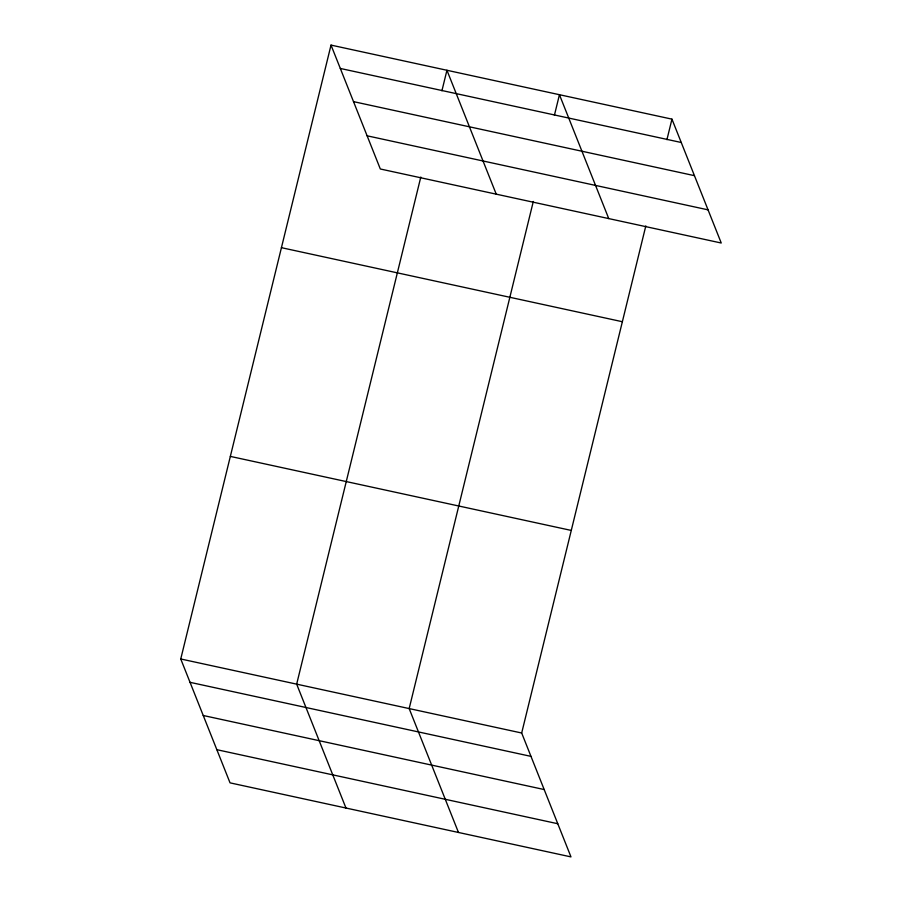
<?xml version="1.0" encoding="UTF-8"?>
<svg xmlns="http://www.w3.org/2000/svg" width="902" height="902" viewBox="0 0 902 902"><rect width="100%" height="100%" fill="white"/><g stroke="black" fill="none" stroke-linecap="round" stroke-linejoin="round"><path stroke-width="1.35" d="M645.821 225.906L521.683 733.01L570.977 856.9L230.044 782.857L180.75 658.979L331.023 45.1L671.956 119.143L721.25 243.021L380.317 168.99L331.023 45.1M420.806 177.04L296.668 684.144L345.962 808.034M441.912 90.809L446.941 70.277L496.235 194.155M533.308 201.473L409.17 708.577L458.475 832.467M554.414 115.242L559.443 94.71L608.749 218.588M666.928 139.675L671.956 119.143M340.313 68.451L681.247 142.493M353.516 101.633L694.45 175.665M367.114 135.807L708.047 209.85M281.424 247.678L622.357 321.721M230.337 456.401L571.27 530.432M180.75 658.979L521.683 733.01M190.04 682.329L530.974 756.372M203.243 715.5L544.177 789.543M216.841 749.686L557.774 823.729"/></g></svg>
